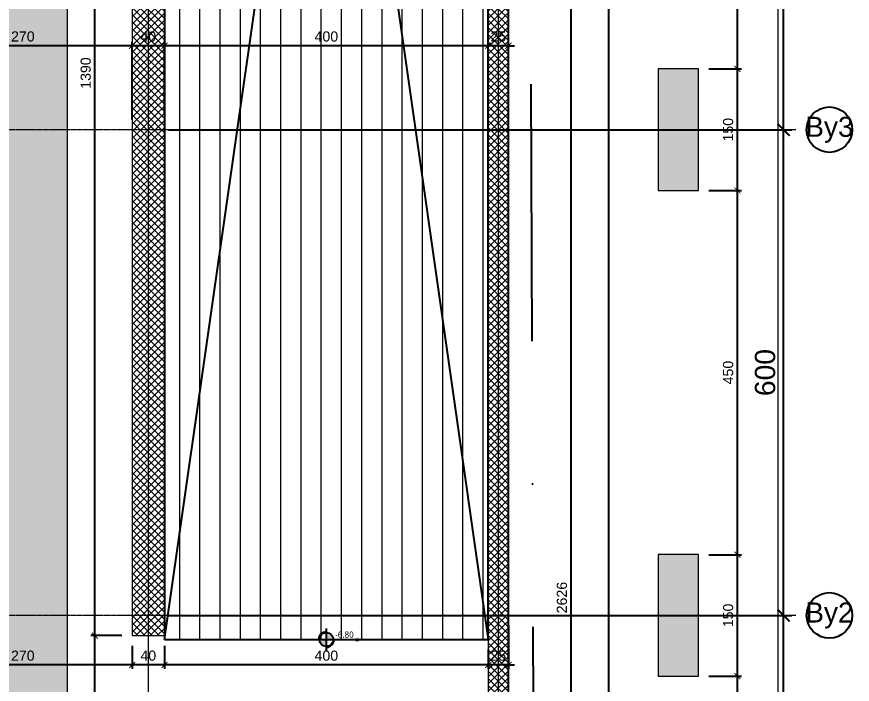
# Model space of a CAD drawing. Header units: inches. Extents: x 22 to 5410, y 6 to 6984.
# Drawn here: x 4377 to 5409, y 1618 to 2442 of the extents above; entities that cross this region are included whole.
import ezdxf
from ezdxf.enums import TextEntityAlignment as Align

# ---------------------------------------------------------------- set-up
doc = ezdxf.new("R2010")
doc.units = ezdxf.units.IN
doc.header["$MEASUREMENT"] = 0
for name, pattern in [('23486-A01$0${ Chain Double-Dash }', [0]), ('AXES', [2, 1.25, -0.25, 0.25, -0.25]), ('CACHE', [0.375, 0.25, -0.125]), ('CONTINU', [0]), ('Dot & Dashed', [335.138881, 158.75, -88.194444, 0, -88.194437])]:
    doc.linetypes.add(name, pattern=pattern)
for name, color, linetype in [('ARMINF', 1, 'Continuous'), ('AXES', 10, 'AXES'), ('BETON CACHE', 4, 'CACHE'), ('BETON COUPE', 3, 'CONTINU'), ('BORD', 5, 'Continuous'), ('CARTOUCHE @ 1', 7, 'Continuous'), ('COTE 50ème', 1, 'Continuous')]:
    doc.layers.add(name, color=color, linetype=linetype)
doc.layers.add('BETON HACHURE', color=252, linetype='Continuous', lineweight=13)
doc.layers.add('FMULT', color=150, linetype='Continuous', plot=False)
doc.layers.add('FOND DE FOUILLE', color=7, linetype='Continuous', true_color=0xfff3e5)
doc.layers.add('HORS GEL', color=7, linetype='CACHE', lineweight=5, true_color=0x00661a)
doc.layers.add('New_2D Drafting - General_Pen_No__4', color=252, linetype='Continuous', lineweight=13, true_color=0x696969)
doc.styles.add('FA_Trebuchet 2.2 mm (cursiva-b.a)', font='trebucit.ttf', dxfattribs={"height": 2.2})
doc.styles.add('FN_TEXT_1.50', font='arial.ttf', dxfattribs={"height": 10})
doc.styles.add('RS_TEXT_1.50', font='arial.ttf', dxfattribs={"height": 12.5})
doc.styles.add('RS_TXT_100', font='arial.ttf', dxfattribs={"height": 25})
doc.styles.add('RS_TXT_50', font='arial.ttf', dxfattribs={"height": 12.5})
doc.dimstyles.new('RS_100CM_LINEAIRE', dxfattribs={"dimscale": 10, "dimtxt": 25, "dimasz": 1.5, "dimexe": 1, "dimexo": 2.5, "dimgap": 1, "dimtad": 1, "dimdec": 1, "dimrnd": 0.5, "dimdsep": 46, "dimtxsty": 'RS_TXT_100', "dimblk1": 'ARCHTICK', "dimblk2": 'ARCHTICK', "dimsah": 1, "dimcen": 2.5, "dimdle": 1, "dimclrt": 4, "dimadec": 0, "dimazin": 2, "dimtfac": 1, "dimtdec": 1, "dimtix": 1, "dimtmove": 2, "dimatfit": 3, "dimfxl": 1, "dimtolj": 1, "dimtzin": 0, "dimarcsym": 0})
doc.dimstyles.new('RS_50CM_LINEAIRE', dxfattribs={"dimscale": 5, "dimtxt": 12.5, "dimasz": 1.5, "dimexe": 1, "dimexo": 2.5, "dimgap": 1, "dimtad": 1, "dimdec": 1, "dimrnd": 0.5, "dimdsep": 46, "dimtxsty": 'RS_TXT_50', "dimblk1": 'ARCHTICK', "dimblk2": 'ARCHTICK', "dimsah": 1, "dimcen": 2.5, "dimdle": 1, "dimclrt": 4, "dimadec": 0, "dimazin": 2, "dimtfac": 1, "dimtdec": 1, "dimtix": 1, "dimtmove": 2, "dimatfit": 3, "dimfxl": 1, "dimtolj": 1, "dimtzin": 0, "dimarcsym": 0})

# ---------------------------------------------------------------- blocks, each defined once
blk = doc.blocks.new('A$C0b76a7b2')
at = {"layer": 'FMULT', "true_color": 0xcbb8ff}
h = blk.add_hatch(color=254, dxfattribs=at)
h.paths.add_polyline_path([(-470, 576.15), (-420, 576.15), (-420, 656.15), (-470, 656.15)])
h.paths.add_polyline_path([(234.92, 691.15), (184.92, 691.15), (184.92, 541.15), (234.92, 541.15)])
h.paths.add_polyline_path([(234.92, 1366.15), (184.92, 1366.15), (184.92, 1216.15), (234.92, 1216.15)])
h.paths.add_polyline_path([(234.92, 150), (184.92, 150), (184.92, 0), (234.92, 0)])
h.paths.add_polyline_path([(234.92, 1966.15), (184.92, 1966.15), (184.92, 1816.15), (234.92, 1816.15)])
h.paths.add_polyline_path([(234.92, 2656.15), (184.92, 2656.15), (184.92, 2506.15), (234.92, 2506.15)])
h.paths.add_polyline_path([(234.92, 2826.15), (184.92, 2826.15), (184.92, 2676.15), (234.92, 2676.15)])
h.paths.add_polyline_path([(234.92, 3516.15), (184.92, 3516.15), (184.92, 3366.15), (234.92, 3366.15)])
h.paths.add_polyline_path([(234.92, 4116.15), (184.92, 4116.15), (184.92, 3966.15), (234.92, 3966.15)])
h.paths.add_polyline_path([(234.92, 4791.15), (184.92, 4791.15), (184.92, 4641.15), (234.92, 4641.15)])
h.paths.add_polyline_path([(234.92, 5186.29), (184.92, 5186.29), (184.92, 5036.29), (234.92, 5036.29)])
at = {"layer": 'FMULT', "color": 3, "lineweight": 5}
for points in [[(234.92, 1966.15), (184.92, 1966.15), (184.92, 1816.15), (234.92, 1816.15)], [(234.92, 1366.15), (184.92, 1366.15), (184.92, 1216.15), (234.92, 1216.15)]]:
    blk.add_lwpolyline(points, close=True, dxfattribs=at)
blk = doc.blocks.new('AXES_FN')
at = {"color": 0, "linetype": 'Continuous'}
blk.add_circle((0, 15), 15, dxfattribs=at)
at = {"color": 0, "style": 'FN_TEXT_1.50'}
blk.add_attdef('AXES', text='', height=12.5, dxfattribs=at).set_placement((-48.89, 20.63), align=Align.MIDDLE_CENTER)
blk = doc.blocks.new('_ArchTick')
at = {"color": 0, "linetype": 'ByBlock', "const_width": 0.15}
blk.add_lwpolyline([(-0.5, -0.5), (0.5, 0.5)], dxfattribs=at)
blk = doc.blocks.new('*D435')
at = {"layer": 'AXES', "color": 0, "linetype": 'Continuous', "lineweight": -2, "ltscale": 0.5, "transparency": 16777216}
for p, q in [((5324.2, 1017.6), (5324.2, 1712.6)), ((4564.2, 1702.6), (5334.2, 1702.6)), ((4564.2, 1027.6), (5334.2, 1027.6))]:
    blk.add_line(p, q, dxfattribs=at)
at = {"layer": 'Defpoints', "color": 0, "linetype": 'Continuous', "ltscale": 0.5, "transparency": 16777216}
for p in [(4539.2, 1702.6), (5324.2, 1702.6), (4539.2, 1027.6)]:
    blk.add_point(p, dxfattribs=at)
at = {"layer": 'AXES', "color": 0, "linetype": 'Continuous', "lineweight": -2, "ltscale": 0.5, "transparency": 16777216, "xscale": 15, "yscale": 15, "zscale": 15}
for p, rotation in [((5324.2, 1702.6), 90), ((5324.2, 1027.6), 270)]:
    blk.add_blockref('_ArchTick', p, dxfattribs=dict(at, rotation=rotation))
at = {"layer": 'AXES', "color": 4, "linetype": 'Continuous', "lineweight": 5, "ltscale": 0.5, "transparency": 16777216, "insert": (5301.4, 1365.1), "char_height": 25, "attachment_point": 5, "rotation": 90, "style": 'RS_TXT_100'}
blk.add_mtext('\\A1;675', dxfattribs=at)
blk = doc.blocks.new('*D436')
at = {"layer": 'AXES', "color": 0, "linetype": 'Continuous', "lineweight": -2, "ltscale": 0.5, "transparency": 16777216}
for p, q in [((4564.2, 2302.6), (5334.2, 2302.6)), ((5324.2, 1692.6), (5324.2, 2312.6)), ((4564.2, 1702.6), (5334.2, 1702.6))]:
    blk.add_line(p, q, dxfattribs=at)
at = {"layer": 'Defpoints', "color": 0, "linetype": 'Continuous', "ltscale": 0.5, "transparency": 16777216}
for p in [(4539.2, 2302.6), (5324.2, 2302.6), (4539.2, 1702.6)]:
    blk.add_point(p, dxfattribs=at)
at = {"layer": 'AXES', "color": 0, "linetype": 'Continuous', "lineweight": -2, "ltscale": 0.5, "transparency": 16777216, "xscale": 15, "yscale": 15, "zscale": 15}
for p, rotation in [((5324.2, 2302.6), 90), ((5324.2, 1702.6), 270)]:
    blk.add_blockref('_ArchTick', p, dxfattribs=dict(at, rotation=rotation))
at = {"layer": 'AXES', "color": 4, "linetype": 'Continuous', "lineweight": 5, "ltscale": 0.5, "transparency": 16777216, "insert": (5301.4, 2002.6), "char_height": 25, "attachment_point": 5, "rotation": 90, "style": 'RS_TXT_100'}
blk.add_mtext('\\A1;600', dxfattribs=at)
blk = doc.blocks.new('*D437')
at = {"layer": 'AXES', "color": 0, "linetype": 'Continuous', "lineweight": -2, "ltscale": 0.5, "transparency": 16777216}
for p, q in [((5324.2, 2292.6), (5324.2, 3052.6)), ((4564.2, 3042.6), (5334.2, 3042.6)), ((4564.2, 2302.6), (5334.2, 2302.6))]:
    blk.add_line(p, q, dxfattribs=at)
at = {"layer": 'Defpoints', "color": 0, "linetype": 'Continuous', "ltscale": 0.5, "transparency": 16777216}
for p in [(4539.2, 3042.6), (5324.2, 3042.6), (4539.2, 2302.6)]:
    blk.add_point(p, dxfattribs=at)
at = {"layer": 'AXES', "color": 0, "linetype": 'Continuous', "lineweight": -2, "ltscale": 0.5, "transparency": 16777216, "xscale": 15, "yscale": 15, "zscale": 15}
for p, rotation in [((5324.2, 3042.6), 90), ((5324.2, 2302.6), 270)]:
    blk.add_blockref('_ArchTick', p, dxfattribs=dict(at, rotation=rotation))
at = {"layer": 'AXES', "color": 4, "linetype": 'Continuous', "lineweight": 5, "ltscale": 0.5, "transparency": 16777216, "insert": (5301.4, 2672.6), "char_height": 25, "attachment_point": 5, "rotation": 90, "style": 'RS_TXT_100'}
blk.add_mtext('\\A1;740', dxfattribs=at)
blk = doc.blocks.new('*D588')
at = {"layer": 'COTE 50ème', "color": 0, "lineweight": -2, "transparency": 16777216}
for p, q in [((4984.2, 1690.1), (4984.2, 1636.4)), ((4959.2, 1660.3), (4959.2, 1636.4)), ((4959.2, 1641.4), (4951.7, 1641.4)), ((4984.2, 1641.4), (4959.2, 1641.4)), ((4984.2, 1641.4), (4991.7, 1641.4))]:
    blk.add_line(p, q, dxfattribs=at)
at = {"layer": 'Defpoints', "color": 0, "transparency": 16777216}
for p in [(4984.2, 1702.6), (4959.2, 1672.8), (4959.2, 1641.4)]:
    blk.add_point(p, dxfattribs=at)
at = {"layer": 'COTE 50ème', "color": 0, "lineweight": -2, "transparency": 16777216, "xscale": 7.5, "yscale": 7.5, "zscale": 7.5}
blk.add_blockref('_ArchTick', (4959.2, 1641.4), dxfattribs=at)
at = {"layer": 'COTE 50ème', "color": 0, "lineweight": -2, "transparency": 16777216, "xscale": 7.5, "yscale": 7.5, "zscale": 7.5, "rotation": 180}
blk.add_blockref('_ArchTick', (4984.2, 1641.4), dxfattribs=at)
at = {"layer": 'COTE 50ème', "color": 4, "transparency": 16777216, "insert": (4971.7, 1652.8), "char_height": 12.5, "attachment_point": 5, "style": 'RS_TXT_50'}
blk.add_mtext('\\A1;25', dxfattribs=at)
blk = doc.blocks.new('*D589')
at = {"layer": 'COTE 50ème', "color": 0, "lineweight": -2, "transparency": 16777216}
for p, q in [((4559.2, 1665.1), (4559.2, 1636.4)), ((4959.2, 1660.3), (4959.2, 1636.4)), ((4964.2, 1641.4), (4554.2, 1641.4))]:
    blk.add_line(p, q, dxfattribs=at)
at = {"layer": 'Defpoints', "color": 0, "transparency": 16777216}
for p in [(4559.2, 1677.6), (4959.2, 1672.8), (4559.2, 1641.4)]:
    blk.add_point(p, dxfattribs=at)
at = {"layer": 'COTE 50ème', "color": 0, "lineweight": -2, "transparency": 16777216, "xscale": 7.5, "yscale": 7.5, "zscale": 7.5, "rotation": 180}
blk.add_blockref('_ArchTick', (4559.2, 1641.4), dxfattribs=at)
at = {"layer": 'COTE 50ème', "color": 0, "lineweight": -2, "transparency": 16777216, "xscale": 7.5, "yscale": 7.5, "zscale": 7.5}
blk.add_blockref('_ArchTick', (4959.2, 1641.4), dxfattribs=at)
at = {"layer": 'COTE 50ème', "color": 4, "transparency": 16777216, "insert": (4759.2, 1652.8), "char_height": 12.5, "attachment_point": 5, "style": 'RS_TXT_50'}
blk.add_mtext('\\A1;400', dxfattribs=at)
blk = doc.blocks.new('*D590')
at = {"layer": 'COTE 50ème', "color": 0, "lineweight": -2, "transparency": 16777216}
for p, q in [((4519.2, 1665.1), (4519.2, 1636.4)), ((4559.2, 1665.1), (4559.2, 1636.4)), ((4564.2, 1641.4), (4514.2, 1641.4))]:
    blk.add_line(p, q, dxfattribs=at)
at = {"layer": 'Defpoints', "color": 0, "transparency": 16777216}
for p in [(4519.2, 1677.6), (4559.2, 1677.6), (4519.2, 1641.4)]:
    blk.add_point(p, dxfattribs=at)
at = {"layer": 'COTE 50ème', "color": 0, "lineweight": -2, "transparency": 16777216, "xscale": 7.5, "yscale": 7.5, "zscale": 7.5, "rotation": 180}
blk.add_blockref('_ArchTick', (4519.2, 1641.4), dxfattribs=at)
at = {"layer": 'COTE 50ème', "color": 0, "lineweight": -2, "transparency": 16777216, "xscale": 7.5, "yscale": 7.5, "zscale": 7.5}
blk.add_blockref('_ArchTick', (4559.2, 1641.4), dxfattribs=at)
at = {"layer": 'COTE 50ème', "color": 4, "transparency": 16777216, "insert": (4539.2, 1652.8), "char_height": 12.5, "attachment_point": 5, "style": 'RS_TXT_50'}
blk.add_mtext('\\A1;40', dxfattribs=at)
blk = doc.blocks.new('*D591')
at = {"layer": 'COTE 50ème', "color": 0, "lineweight": -2, "transparency": 16777216}
for p, q in [((4249.2, 1665.1), (4249.2, 1636.4)), ((4519.2, 1665.1), (4519.2, 1636.4)), ((4524.2, 1641.4), (4244.2, 1641.4))]:
    blk.add_line(p, q, dxfattribs=at)
at = {"layer": 'Defpoints', "color": 0, "transparency": 16777216}
for p in [(4249.2, 1677.6), (4519.2, 1677.6), (4249.2, 1641.4)]:
    blk.add_point(p, dxfattribs=at)
at = {"layer": 'COTE 50ème', "color": 0, "lineweight": -2, "transparency": 16777216, "xscale": 7.5, "yscale": 7.5, "zscale": 7.5, "rotation": 180}
blk.add_blockref('_ArchTick', (4249.2, 1641.4), dxfattribs=at)
at = {"layer": 'COTE 50ème', "color": 0, "lineweight": -2, "transparency": 16777216, "xscale": 7.5, "yscale": 7.5, "zscale": 7.5}
blk.add_blockref('_ArchTick', (4519.2, 1641.4), dxfattribs=at)
at = {"layer": 'COTE 50ème', "color": 4, "transparency": 16777216, "insert": (4384.2, 1652.8), "char_height": 12.5, "attachment_point": 5, "style": 'RS_TXT_50'}
blk.add_mtext('\\A1;270', dxfattribs=at)
blk = doc.blocks.new('*D605')
at = {"layer": 'COTE 50ème', "color": 0, "lineweight": -2, "transparency": 16777216}
for p, q in [((4959.2, 2406.3), (4951.7, 2406.3)), ((4959.2, 2315.1), (4959.2, 2411.3)), ((4984.2, 2406.3), (4959.2, 2406.3)), ((4984.2, 2315.1), (4984.2, 2411.3)), ((4984.2, 2406.3), (4991.7, 2406.3))]:
    blk.add_line(p, q, dxfattribs=at)
at = {"layer": 'Defpoints', "color": 0, "transparency": 16777216}
for p in [(4959.2, 2406.3), (4959.2, 2302.6), (4984.2, 2302.6)]:
    blk.add_point(p, dxfattribs=at)
at = {"layer": 'COTE 50ème', "color": 0, "lineweight": -2, "transparency": 16777216, "xscale": 7.5, "yscale": 7.5, "zscale": 7.5}
blk.add_blockref('_ArchTick', (4959.2, 2406.3), dxfattribs=at)
at = {"layer": 'COTE 50ème', "color": 0, "lineweight": -2, "transparency": 16777216, "xscale": 7.5, "yscale": 7.5, "zscale": 7.5, "rotation": 180}
blk.add_blockref('_ArchTick', (4984.2, 2406.3), dxfattribs=at)
at = {"layer": 'COTE 50ème', "color": 4, "transparency": 16777216, "insert": (4971.7, 2417.7), "char_height": 12.5, "attachment_point": 5, "style": 'RS_TXT_50'}
blk.add_mtext('\\A1;25', dxfattribs=at)
blk = doc.blocks.new('*D606')
at = {"layer": 'COTE 50ème', "color": 0, "lineweight": -2, "transparency": 16777216}
for p, q in [((4964.2, 2406.3), (4554.2, 2406.3)), ((4559.2, 2322.5), (4559.2, 2411.3)), ((4959.2, 2315.1), (4959.2, 2411.3))]:
    blk.add_line(p, q, dxfattribs=at)
at = {"layer": 'Defpoints', "color": 0, "transparency": 16777216}
for p in [(4559.2, 2406.3), (4559.2, 2310), (4959.2, 2302.6)]:
    blk.add_point(p, dxfattribs=at)
at = {"layer": 'COTE 50ème', "color": 0, "lineweight": -2, "transparency": 16777216, "xscale": 7.5, "yscale": 7.5, "zscale": 7.5, "rotation": 180}
blk.add_blockref('_ArchTick', (4559.2, 2406.3), dxfattribs=at)
at = {"layer": 'COTE 50ème', "color": 0, "lineweight": -2, "transparency": 16777216, "xscale": 7.5, "yscale": 7.5, "zscale": 7.5}
blk.add_blockref('_ArchTick', (4959.2, 2406.3), dxfattribs=at)
at = {"layer": 'COTE 50ème', "color": 4, "transparency": 16777216, "insert": (4759.2, 2417.7), "char_height": 12.5, "attachment_point": 5, "style": 'RS_TXT_50'}
blk.add_mtext('\\A1;400', dxfattribs=at)
blk = doc.blocks.new('*D607')
at = {"layer": 'COTE 50ème', "color": 0, "lineweight": -2, "transparency": 16777216}
for p, q in [((4564.2, 2406.3), (4514.2, 2406.3)), ((4519.2, 2315.1), (4519.2, 2411.3)), ((4559.2, 2322.5), (4559.2, 2411.3))]:
    blk.add_line(p, q, dxfattribs=at)
at = {"layer": 'Defpoints', "color": 0, "transparency": 16777216}
for p in [(4519.2, 2406.3), (4519.2, 2302.6), (4559.2, 2310)]:
    blk.add_point(p, dxfattribs=at)
at = {"layer": 'COTE 50ème', "color": 0, "lineweight": -2, "transparency": 16777216, "xscale": 7.5, "yscale": 7.5, "zscale": 7.5, "rotation": 180}
blk.add_blockref('_ArchTick', (4519.2, 2406.3), dxfattribs=at)
at = {"layer": 'COTE 50ème', "color": 0, "lineweight": -2, "transparency": 16777216, "xscale": 7.5, "yscale": 7.5, "zscale": 7.5}
blk.add_blockref('_ArchTick', (4559.2, 2406.3), dxfattribs=at)
at = {"layer": 'COTE 50ème', "color": 4, "transparency": 16777216, "insert": (4539.2, 2417.7), "char_height": 12.5, "attachment_point": 5, "style": 'RS_TXT_50'}
blk.add_mtext('\\A1;40', dxfattribs=at)
blk = doc.blocks.new('*D608')
at = {"layer": 'COTE 50ème', "color": 0, "lineweight": -2, "transparency": 16777216}
for p, q in [((4524.2, 2406.3), (4244.2, 2406.3)), ((4249.2, 2340.1), (4249.2, 2411.3)), ((4519.2, 2315.1), (4519.2, 2411.3))]:
    blk.add_line(p, q, dxfattribs=at)
at = {"layer": 'Defpoints', "color": 0, "transparency": 16777216}
for p in [(4249.2, 2406.3), (4249.2, 2327.6), (4519.2, 2302.6)]:
    blk.add_point(p, dxfattribs=at)
at = {"layer": 'COTE 50ème', "color": 0, "lineweight": -2, "transparency": 16777216, "xscale": 7.5, "yscale": 7.5, "zscale": 7.5, "rotation": 180}
blk.add_blockref('_ArchTick', (4249.2, 2406.3), dxfattribs=at)
at = {"layer": 'COTE 50ème', "color": 0, "lineweight": -2, "transparency": 16777216, "xscale": 7.5, "yscale": 7.5, "zscale": 7.5}
blk.add_blockref('_ArchTick', (4519.2, 2406.3), dxfattribs=at)
at = {"layer": 'COTE 50ème', "color": 4, "transparency": 16777216, "insert": (4384.2, 2417.7), "char_height": 12.5, "attachment_point": 5, "style": 'RS_TXT_50'}
blk.add_mtext('\\A1;270', dxfattribs=at)
blk = doc.blocks.new('*D556')
at = {"layer": 'COTE 50ème', "color": 0, "lineweight": -2, "transparency": 16777216}
for p, q in [((4971.7, 3037.6), (5066.7, 3037.6)), ((5061.7, 406.5), (5061.7, 3042.6)), ((4996.7, 411.5), (5066.7, 411.5))]:
    blk.add_line(p, q, dxfattribs=at)
at = {"layer": 'Defpoints', "color": 0, "transparency": 16777216}
for p in [(4959.2, 3037.6), (5061.7, 3037.6), (4984.2, 411.5)]:
    blk.add_point(p, dxfattribs=at)
at = {"layer": 'COTE 50ème', "color": 0, "lineweight": -2, "transparency": 16777216, "xscale": 7.5, "yscale": 7.5, "zscale": 7.5}
for p, rotation in [((5061.7, 3037.6), 90), ((5061.7, 411.5), 270)]:
    blk.add_blockref('_ArchTick', p, dxfattribs=dict(at, rotation=rotation))
at = {"layer": 'COTE 50ème', "color": 4, "transparency": 16777216, "insert": (5050.3, 1724.6), "char_height": 12.5, "attachment_point": 5, "rotation": 90, "style": 'RS_TXT_50'}
blk.add_mtext('\\A1;2626', dxfattribs=at)
blk = doc.blocks.new('*D562')
at = {"layer": 'COTE 50ème', "color": 0, "lineweight": -2, "transparency": 16777216}
for p, q in [((4996.7, 5597.8), (5113.1, 5597.8)), ((5108.1, 406.5), (5108.1, 5602.8)), ((4996.7, 411.5), (5113.1, 411.5))]:
    blk.add_line(p, q, dxfattribs=at)
at = {"layer": 'Defpoints', "color": 0, "transparency": 16777216}
for p in [(4984.2, 5597.8), (5108.1, 5597.8), (4984.2, 411.5)]:
    blk.add_point(p, dxfattribs=at)
at = {"layer": 'COTE 50ème', "color": 0, "lineweight": -2, "transparency": 16777216, "xscale": 7.5, "yscale": 7.5, "zscale": 7.5}
for p, rotation in [((5108.1, 5597.8), 90), ((5108.1, 411.5), 270)]:
    blk.add_blockref('_ArchTick', p, dxfattribs=dict(at, rotation=rotation))
at = {"layer": 'COTE 50ème', "color": 4, "transparency": 16777216, "insert": (5096.7, 3004.6), "char_height": 12.5, "attachment_point": 5, "rotation": 90, "style": 'RS_TXT_50'}
blk.add_mtext('\\A1;5186.5', dxfattribs=at)
blk = doc.blocks.new('*D564')
at = {"layer": 'COTE 50ème', "color": 0, "lineweight": -2, "transparency": 16777216}
for p, q in [((4506.7, 1677.6), (4468.2, 1677.6)), ((4473.2, 475.3), (4473.2, 1682.6)), ((4526.7, 480.3), (4468.2, 480.3))]:
    blk.add_line(p, q, dxfattribs=at)
at = {"layer": 'Defpoints', "color": 0, "transparency": 16777216}
for p in [(4473.2, 1677.6), (4519.2, 1677.6), (4539.2, 480.3)]:
    blk.add_point(p, dxfattribs=at)
at = {"layer": 'COTE 50ème', "color": 0, "lineweight": -2, "transparency": 16777216, "xscale": 7.5, "yscale": 7.5, "zscale": 7.5}
for p, rotation in [((4473.2, 1677.6), 90), ((4473.2, 480.3), 270)]:
    blk.add_blockref('_ArchTick', p, dxfattribs=dict(at, rotation=rotation))
at = {"layer": 'COTE 50ème', "color": 4, "transparency": 16777216, "insert": (4461.9, 1079), "char_height": 12.5, "attachment_point": 5, "rotation": 90, "style": 'RS_TXT_50'}
blk.add_mtext('\\A1;1197.5', dxfattribs=at)
blk = doc.blocks.new('*D565')
at = {"layer": 'COTE 50ème', "color": 0, "lineweight": -2, "transparency": 16777216}
for p, q in [((4506.7, 3067.6), (4468.2, 3067.6)), ((4473.2, 1672.6), (4473.2, 3072.6)), ((4506.7, 1677.6), (4468.2, 1677.6))]:
    blk.add_line(p, q, dxfattribs=at)
at = {"layer": 'Defpoints', "color": 0, "transparency": 16777216}
for p in [(4473.2, 3067.6), (4519.2, 3067.6), (4519.2, 1677.6)]:
    blk.add_point(p, dxfattribs=at)
at = {"layer": 'COTE 50ème', "color": 0, "lineweight": -2, "transparency": 16777216, "xscale": 7.5, "yscale": 7.5, "zscale": 7.5}
for p, rotation in [((4473.2, 3067.6), 90), ((4473.2, 1677.6), 270)]:
    blk.add_blockref('_ArchTick', p, dxfattribs=dict(at, rotation=rotation))
at = {"layer": 'COTE 50ème', "color": 4, "transparency": 16777216, "insert": (4461.9, 2372.6), "char_height": 12.5, "attachment_point": 5, "rotation": 90, "style": 'RS_TXT_50'}
blk.add_mtext('\\A1;1390', dxfattribs=at)
blk = doc.blocks.new('Cota de Nivel (planta)')
h = blk.add_hatch(color=256)
h.dxf.hatch_style = 1
h.paths.add_polyline_path([(2.5, 0, 0.4142136), (0, 2.5), (0, 0)])
h.paths.add_polyline_path([(-2.5, 0, 0.4142136), (0, -2.5), (0, 0)])
h = blk.add_hatch(color=256)
h.dxf.hatch_style = 1
h.paths.add_polyline_path([(10.5, 0), (10.5, -0.25), (11.5, -0.25), (11.5, 0)])
for p, q in [((0, -4), (0, 4)), ((-4, 0), (11.5, 0))]:
    blk.add_line(p, q)
blk.add_lwpolyline([(11.5, 0), (10.5, 0), (10.5, -0.25), (11.5, -0.25)], close=True)
blk.add_circle((0, 0), 2.5)
for start, end in [(90, 180), (270, 0)]:
    blk.add_arc((0, 0), 2.725, start, end)
at = {"style": 'FA_Trebuchet 2.2 mm (cursiva-b.a)', "flags": 8}
blk.add_attdef('NIVEL', text='', height=2.2, dxfattribs=at).set_placement((3.175, 1.775), align=Align.MIDDLE_LEFT)
blk = doc.blocks.new('*D750')
at = {"layer": 'ARMINF', "color": 0, "lineweight": -2, "transparency": 16777216}
for p, q in [((5267.1, 1097.6), (5267.1, 1632.6)), ((5231.6, 1627.6), (5272.1, 1627.6)), ((5231.6, 1102.6), (5272.1, 1102.6))]:
    blk.add_line(p, q, dxfattribs=at)
at = {"layer": 'Defpoints', "color": 0, "transparency": 16777216}
for p in [(5219.1, 1627.6), (5267.1, 1627.6), (5219.1, 1102.6)]:
    blk.add_point(p, dxfattribs=at)
at = {"layer": 'ARMINF', "color": 0, "lineweight": -2, "transparency": 16777216, "xscale": 7.5, "yscale": 7.5, "zscale": 7.5}
for p, rotation in [((5267.1, 1627.6), 90), ((5267.1, 1102.6), 270)]:
    blk.add_blockref('_ArchTick', p, dxfattribs=dict(at, rotation=rotation))
at = {"layer": 'ARMINF', "color": 4, "transparency": 16777216, "insert": (5255.7, 1365.1), "char_height": 12.5, "attachment_point": 5, "rotation": 90, "style": 'RS_TXT_50'}
blk.add_mtext('\\A1;525', dxfattribs=at)
blk = doc.blocks.new('*D751')
at = {"layer": 'ARMINF', "color": 0, "lineweight": -2, "transparency": 16777216}
for p, q in [((5231.6, 1777.6), (5272.1, 1777.6)), ((5267.1, 1622.6), (5267.1, 1782.6)), ((5231.6, 1627.6), (5272.1, 1627.6))]:
    blk.add_line(p, q, dxfattribs=at)
at = {"layer": 'Defpoints', "color": 0, "transparency": 16777216}
for p in [(5219.1, 1777.6), (5267.1, 1777.6), (5219.1, 1627.6)]:
    blk.add_point(p, dxfattribs=at)
at = {"layer": 'ARMINF', "color": 0, "lineweight": -2, "transparency": 16777216, "xscale": 7.5, "yscale": 7.5, "zscale": 7.5}
for p, rotation in [((5267.1, 1777.6), 90), ((5267.1, 1627.6), 270)]:
    blk.add_blockref('_ArchTick', p, dxfattribs=dict(at, rotation=rotation))
at = {"layer": 'ARMINF', "color": 4, "transparency": 16777216, "insert": (5255.7, 1702.6), "char_height": 12.5, "attachment_point": 5, "rotation": 90, "style": 'RS_TXT_50'}
blk.add_mtext('\\A1;150', dxfattribs=at)
blk = doc.blocks.new('*D752')
at = {"layer": 'ARMINF', "color": 0, "lineweight": -2, "transparency": 16777216}
for p, q in [((5267.1, 1772.6), (5267.1, 2232.6)), ((5231.6, 2227.6), (5272.1, 2227.6)), ((5231.6, 1777.6), (5272.1, 1777.6))]:
    blk.add_line(p, q, dxfattribs=at)
at = {"layer": 'Defpoints', "color": 0, "transparency": 16777216}
for p in [(5219.1, 2227.6), (5267.1, 2227.6), (5219.1, 1777.6)]:
    blk.add_point(p, dxfattribs=at)
at = {"layer": 'ARMINF', "color": 0, "lineweight": -2, "transparency": 16777216, "xscale": 7.5, "yscale": 7.5, "zscale": 7.5}
for p, rotation in [((5267.1, 2227.6), 90), ((5267.1, 1777.6), 270)]:
    blk.add_blockref('_ArchTick', p, dxfattribs=dict(at, rotation=rotation))
at = {"layer": 'ARMINF', "color": 4, "transparency": 16777216, "insert": (5255.7, 2002.6), "char_height": 12.5, "attachment_point": 5, "rotation": 90, "style": 'RS_TXT_50'}
blk.add_mtext('\\A1;450', dxfattribs=at)
blk = doc.blocks.new('*D753')
at = {"layer": 'ARMINF', "color": 0, "lineweight": -2, "transparency": 16777216}
for p, q in [((5231.6, 2377.6), (5272.1, 2377.6)), ((5267.1, 2222.6), (5267.1, 2382.6)), ((5231.6, 2227.6), (5272.1, 2227.6))]:
    blk.add_line(p, q, dxfattribs=at)
at = {"layer": 'Defpoints', "color": 0, "transparency": 16777216}
for p in [(5219.1, 2377.6), (5267.1, 2377.6), (5219.1, 2227.6)]:
    blk.add_point(p, dxfattribs=at)
at = {"layer": 'ARMINF', "color": 0, "lineweight": -2, "transparency": 16777216, "xscale": 7.5, "yscale": 7.5, "zscale": 7.5}
for p, rotation in [((5267.1, 2377.6), 90), ((5267.1, 2227.6), 270)]:
    blk.add_blockref('_ArchTick', p, dxfattribs=dict(at, rotation=rotation))
at = {"layer": 'ARMINF', "color": 4, "transparency": 16777216, "insert": (5255.7, 2302.6), "char_height": 12.5, "attachment_point": 5, "rotation": 90, "style": 'RS_TXT_50'}
blk.add_mtext('\\A1;150', dxfattribs=at)
blk = doc.blocks.new('*D754')
at = {"layer": 'ARMINF', "color": 0, "lineweight": -2, "transparency": 16777216}
for p, q in [((5267.1, 2372.6), (5267.1, 2922.6)), ((5231.6, 2917.6), (5272.1, 2917.6)), ((5231.6, 2377.6), (5272.1, 2377.6))]:
    blk.add_line(p, q, dxfattribs=at)
at = {"layer": 'Defpoints', "color": 0, "transparency": 16777216}
for p in [(5219.1, 2917.6), (5267.1, 2917.6), (5219.1, 2377.6)]:
    blk.add_point(p, dxfattribs=at)
at = {"layer": 'ARMINF', "color": 0, "lineweight": -2, "transparency": 16777216, "xscale": 7.5, "yscale": 7.5, "zscale": 7.5}
for p, rotation in [((5267.1, 2917.6), 90), ((5267.1, 2377.6), 270)]:
    blk.add_blockref('_ArchTick', p, dxfattribs=dict(at, rotation=rotation))
at = {"layer": 'ARMINF', "color": 4, "transparency": 16777216, "insert": (5255.7, 2647.6), "char_height": 12.5, "attachment_point": 5, "rotation": 90, "style": 'RS_TXT_50'}
blk.add_mtext('\\A1;540', dxfattribs=at)

msp = doc.modelspace()

# ---------------------------------------------------------------- hatches: boundary and pattern name
at = {"layer": 'BETON HACHURE', "transparency": 33554585}
h = msp.add_hatch(dxfattribs=at)
h.set_pattern_fill('ANSI37', color=256, scale=50, angle=270, style=0)
h.set_pattern_definition([(315, (-53197.0064, 74780.388), (4.4194174, 4.4194174), []), (45, (-53197.0064, 74780.388), (-4.4194174, 4.4194174), [])])
h.paths.add_polyline_path([(2299.21, 3277.78), (2324.21, 3277.78), (2324.21, 2952.78), (2299.21, 2952.78)], flags=0)
h.paths.add_polyline_path([(2299.21, 3277.78), (2324.21, 3277.78), (2324.21, 2952.78), (2299.21, 2952.78)], flags=0)
h.paths.add_polyline_path([(4479.2, 3137.63), (4479.21, 3087.63), (4559.21, 3087.63), (4559.2, 3137.63)], flags=0)
h.paths.add_polyline_path([(4099.2, 3137.63), (4099.2, 3087.63), (4179.2, 3087.63), (4179.2, 3137.63)], flags=0)
edge = h.paths.add_edge_path(flags=0)
edge.add_arc((4139.2, 4452.63), 40, 0, 360)
edge = h.paths.add_edge_path(flags=0)
edge.add_arc((4139.2, 5127.63), 40, 0, 360)
edge = h.paths.add_edge_path(flags=0)
edge.add_arc((4139.2, 3852.63), 40, 0, 360)
h.paths.add_polyline_path([(4984.21, 5597.77), (795.36, 5597.78), (406.07, 861.07), (4984.21, 411.49)])
edge = h.paths.add_edge_path(flags=0)
edge.add_arc((4139.2, 3852.63), 40, 0, 360)
h.paths.add_polyline_path([(2924.21, 5572.78), (2924.21, 5152.63), (2949.21, 5152.63), (2949.21, 5572.78), (4519.21, 5572.78), (4519.2, 5102.63), (4559.21, 5102.63), (4559.21, 5572.78), (4959.21, 5572.77), (4959.21, 3842.63), (4559.21, 3842.63), (4559.21, 4477.63), (4519.2, 4477.63), (4519.2, 3812.63), (4959.21, 3812.63), (4959.21, 3067.63), (4519.2, 3067.63), (4519.2, 1677.63), (4559.21, 1677.63), (4559.21, 3037.63), (4959.21, 3037.63), (4959.21, 439.06), (4186.71, 514.92), (4186.71, 1002.63), (4161.71, 1002.63), (4161.71, 517.38), (2856.71, 645.53), (2856.71, 1002.63), (2831.71, 1002.63), (2831.71, 647.99), (1644.21, 764.6), (1644.21, 1002.63), (1594.21, 1002.63), (1594.21, 769.51), (433, 883.55), (504.35, 1751.63), (814.21, 1751.63), (814.21, 1801.63), (508.46, 1801.63), (608.4, 3017.63), (814.21, 3017.63), (814.21, 3067.63), (612.5, 3067.63), (614.35, 3087.63), (814.21, 3087.63), (814.21, 3137.63), (618.26, 3137.63), (674.97, 3827.63), (814.21, 3827.63), (814.21, 3877.63), (679.07, 3877.63), (724.28, 4427.63), (814.21, 4427.63), (814.21, 4477.63), (728.39, 4477.63), (818.39, 5572.78), (1596.71, 5572.78), (1596.71, 5152.63), (1621.71, 5152.63), (1621.71, 5572.78)], flags=16)
h.paths.add_polyline_path([(4099.2, 3892.63), (4099.2, 3812.63), (4179.2, 3812.63), (4179.2, 3892.63)], flags=0)
at = {"layer": 'FOND DE FOUILLE', "true_color": 0xfff4eb, "transparency": 33554508}
h = msp.add_hatch(color=7, dxfattribs=at)
h.dxf.hatch_style = 1
h.paths.add_polyline_path([(1859.21, 812.63), (4439.21, 812.63), (4439.21, 3257.63), (3204.21, 3257.63), (3204.21, 5342.63), (774.39, 5342.63), (573.45, 2897.63), (1859.21, 2897.63)])
at = {"layer": 'New_2D Drafting - General_Pen_No__4', "linetype": 'Continuous', "lineweight": 0, "true_color": 0xc7c8ca, "transparency": 33554546}
h = msp.add_hatch(dxfattribs=at)
h.set_pattern_fill('ANSI31', color=9, scale=200, angle=45, style=0)
h.set_pattern_definition([(90, (-53197.006, 74780.388), (-25, 0), [])])
h.paths.add_polyline_path([(4559.21, 1672.78), (4959.21, 1672.78), (4959.21, 3017.63), (4559.21, 3017.63)])

# ---------------------------------------------------------------- linework, layer by layer
at = {"layer": 'AXES', "lineweight": 5, "ltscale": 1.3}
for p, q in [((5339.21, 2302.63), (159.21, 2302.63)), ((5339.21, 1702.63), (159.21, 1702.63))]:
    msp.add_line(p, q, dxfattribs=at)
at = {"layer": 'BETON CACHE', "color": 232, "linetype": 'Dot & Dashed', "ltscale": 2}
msp.add_lwpolyline([(5019.83, 277.54), (3706.6, 317.29), (359.34, 723.07), (760.44, 5603.74), (4409.72, 5717.26), (4999.12, 5710.69)], close=True, dxfattribs=at)
at = {"layer": 'BETON CACHE', "lineweight": 5, "ltscale": 2}
msp.add_lwpolyline([(1859.21, 2547.63), (1859.21, 812.63), (4439.21, 812.63), (4439.21, 3257.63), (3204.21, 3257.63), (3204.21, 5342.63), (774.39, 5342.63), (573.45, 2897.63), (1459.21, 2897.63)], dxfattribs=at)
at = {"layer": 'BETON COUPE', "lineweight": 5}
msp.add_lwpolyline([(4984.21, 5597.77), (795.36, 5597.78), (406.07, 861.07), (4984.21, 411.49)], close=True, dxfattribs=at)
msp.add_lwpolyline([(4959.21, 5572.77), (4959.21, 3842.63), (4559.21, 3842.63), (4559.21, 4477.63), (4519.2, 4477.63), (4519.2, 3812.63), (4959.21, 3812.63), (4959.21, 3067.63), (4519.2, 3067.63), (4519.2, 1677.63), (4559.21, 1677.63), (4559.21, 3037.63), (4959.21, 3037.63), (4959.21, 439.06), (4186.71, 514.92), (4186.71, 1002.63), (4161.71, 1002.63), (4161.71, 517.38), (2856.71, 645.53), (2856.71, 1002.63), (2831.71, 1002.63), (2831.71, 647.99), (1644.21, 764.6)], dxfattribs=at)
at = {"layer": 'BETON COUPE'}
msp.add_lwpolyline([(4559.21, 1672.78), (4759.21, 3072.84), (4959.21, 1672.78)], dxfattribs=at)
at = {"layer": 'BORD'}
for points in [[(4984.21, 411.49), (4984.21, 5597.77), (795.36, 5597.78), (406.07, 861.07)], [(4559.21, 1672.78), (4959.21, 1672.78), (4959.21, 3017.63), (4559.21, 3017.63)]]:
    msp.add_lwpolyline(points, close=True, dxfattribs=at)
at = {"layer": 'FMULT', "lineweight": 5, "ltscale": 0.5}
msp.add_lwpolyline([(21.78, 5.53), (5317.54, 5.53), (5317.54, 6349.75), (21.78, 6349.75)], close=True, dxfattribs=at)
at = {"layer": 'HORS GEL', "linetype": '23486-A01$0${ Chain Double-Dash }', "ltscale": 1.2}
for p, q in [((4539.2, 5842.63), (4539.2, 112.64)), ((4971.71, 5842.63), (4971.71, 112.64))]:
    msp.add_line(p, q, dxfattribs=at)

# ---------------------------------------------------------------- block references
at = {"layer": 'ARMINF'}
msp.add_blockref('A$C0b76a7b2', (4984.21, 411.49), dxfattribs=at)
at = {"layer": 'AXES', "linetype": 'ByBlock'}
ref = msp.add_blockref('AXES_FN', (5352.67, 2302.63), dxfattribs=dict(at, xscale=1.875, yscale=1.875, zscale=1.875, rotation=270))
ref.add_attrib('AXES', 'By3', dxfattribs={"layer": '0', "color": 0, "height": 24.75, "style": 'RS_TEXT_1.50'}).set_placement((5380.79, 2302.63), align=Align.MIDDLE)
ref = msp.add_blockref('AXES_FN', (5352.67, 1702.63), dxfattribs=dict(at, xscale=1.875, yscale=1.875, zscale=1.875, rotation=270))
ref.add_attrib('AXES', 'By2', dxfattribs={"layer": '0', "color": 0, "height": 24.75, "style": 'RS_TEXT_1.50'}).set_placement((5380.79, 1702.63), align=Align.MIDDLE)
at = {"layer": 'CARTOUCHE @ 1'}
ref = msp.add_blockref('Cota de Nivel (planta)', (4759.21, 1672.78), dxfattribs=dict(at, xscale=3.456, yscale=3.456, zscale=3.456))
ref.add_attrib('NIVEL', '-6.80', dxfattribs={"layer": '0', "color": 240, "height": 7.603, "style": 'FA_Trebuchet 2.2 mm (cursiva-b.a)'}).set_placement((4770.18, 1678.91), align=Align.MIDDLE_LEFT)

# ---------------------------------------------------------------- dimensions: what is measured, and where the dimension line sits
at = {"layer": 'ARMINF'}
for base, p1, p2, picture, middle in [((5267.08, 2917.63), (5219.12, 2377.63), (5219.12, 2917.63), '*D754', (5255.7, 2647.63)), ((5267.08, 2377.63), (5219.12, 2227.63), (5219.12, 2377.63), '*D753', (5255.7, 2302.63)), ((5267.08, 2227.63), (5219.12, 1777.63), (5219.12, 2227.63), '*D752', (5255.7, 2002.63)), ((5267.08, 1777.63), (5219.12, 1627.63), (5219.12, 1777.63), '*D751', (5255.7, 1702.63)), ((5267.08, 1627.63), (5219.12, 1102.63), (5219.12, 1627.63), '*D750', (5255.7, 1365.13))]:
    dim = msp.add_linear_dim(base=base, p1=p1, p2=p2, angle=90, dimstyle='RS_50CM_LINEAIRE', dxfattribs=at)
    dim.commit()
    dim.dimension.update_dxf_attribs({"geometry": picture, "text_midpoint": middle})
at = {"layer": 'AXES', "linetype": 'Continuous', "lineweight": 5, "ltscale": 0.5}
for base, p1, p2, picture, middle in [((5324.15, 3042.63), (4539.21, 2302.63), (4539.21, 3042.63), '*D437', (5301.39, 2672.63)), ((5324.15, 2302.63), (4539.21, 1702.63), (4539.21, 2302.63), '*D436', (5301.39, 2002.63)), ((5324.15, 1702.63), (4539.21, 1027.63), (4539.21, 1702.63), '*D435', (5301.39, 1365.13))]:
    dim = msp.add_linear_dim(base=base, p1=p1, p2=p2, angle=270, dimstyle='RS_100CM_LINEAIRE', dxfattribs=at)
    dim.commit()
    dim.dimension.update_dxf_attribs({"geometry": picture, "text_midpoint": middle})
at = {"layer": 'COTE 50ème'}
for base, p1, p2, picture, middle in [((5108.13, 5597.77), (4984.21, 411.49), (4984.21, 5597.77), '*D562', (5096.75, 3004.63)), ((4473.24, 3067.63), (4519.2, 1677.63), (4519.2, 3067.63), '*D565', (4461.86, 2372.63)), ((5061.67, 3037.63), (4984.21, 411.49), (4959.21, 3037.63), '*D556', (5050.29, 1724.56)), ((4473.24, 1677.63), (4539.2, 480.31), (4519.2, 1677.63), '*D564', (4461.86, 1078.97))]:
    dim = msp.add_linear_dim(base=base, p1=p1, p2=p2, angle=90, dimstyle='RS_50CM_LINEAIRE', dxfattribs=at)
    dim.commit()
    dim.dimension.update_dxf_attribs({"geometry": picture, "text_midpoint": middle})
for base, p1, p2, picture, middle in [((4249.21, 2406.3), (4519.2, 2302.63), (4249.21, 2327.63), '*D608', (4384.2, 2417.68)), ((4519.2, 2406.3), (4559.21, 2309.97), (4519.2, 2302.63), '*D607', (4539.2, 2417.68)), ((4559.21, 2406.3), (4959.21, 2302.63), (4559.21, 2309.97), '*D606', (4759.21, 2417.68)), ((4959.21, 2406.3), (4984.21, 2302.63), (4959.21, 2302.63), '*D605', (4971.71, 2417.68)), ((4959.21, 1641.42), (4984.21, 1702.63), (4959.21, 1672.78), '*D588', (4971.71, 1652.8)), ((4249.21, 1641.42), (4519.2, 1677.63), (4249.21, 1677.63), '*D591', (4384.2, 1652.8)), ((4519.2, 1641.42), (4559.21, 1677.63), (4519.2, 1677.63), '*D590', (4539.2, 1652.8)), ((4559.21, 1641.42), (4959.21, 1672.78), (4559.21, 1677.63), '*D589', (4759.21, 1652.8))]:
    dim = msp.add_linear_dim(base=base, p1=p1, p2=p2, dimstyle='RS_50CM_LINEAIRE', dxfattribs=at)
    dim.commit()
    dim.dimension.update_dxf_attribs({"geometry": picture, "text_midpoint": middle})

doc.saveas('drawing.dxf')
